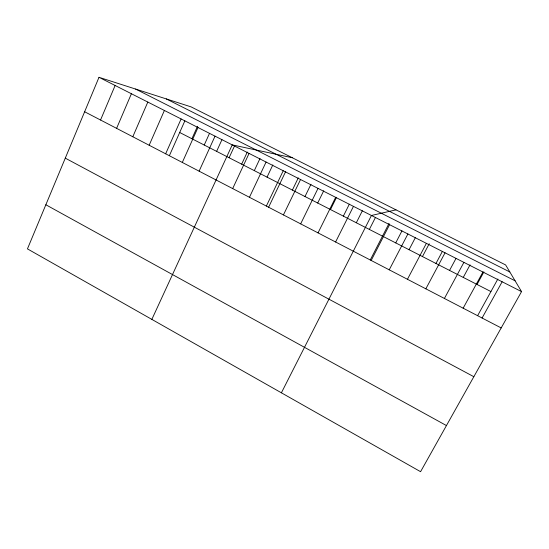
<?xml version="1.0" encoding="UTF-8"?>
<svg xmlns="http://www.w3.org/2000/svg" width="549" height="549" viewBox="0 0 549 549"><rect width="100%" height="100%" fill="white"/><g stroke="black" fill="none" stroke-linecap="round" stroke-linejoin="round"><path stroke-width="0.82" d="M98.998 77.306L27.45 248.882L420.575 471.694L521.55 291.615L505.629 264.941L191.086 106.883L98.998 77.306L521.55 291.615M100.542 120.018L115.125 85.486M116.601 128.349L131.396 93.742M132.803 136.763L147.818 102.066M149.156 145.245L164.391 110.473M165.654 153.809L181.115 118.955M169.38 155.676L184.869 120.855M191.917 138.739L197.503 126.304M182.302 162.449L197.997 127.519M204.228 145.032L209.519 133.352M199.109 171.164L215.03 136.159M216.622 151.366L221.968 139.666M151.853 319.394L232.227 144.881L292.274 157.735M229.098 157.741L234.691 145.609M241.656 164.165L247.318 152.011M232.68 188.588L249.074 153.418M254.304 170.629L260.027 158.455M249.445 197.29L266.073 162.044M267.04 177.135L272.819 164.94M266.361 206.067L283.229 170.746M268.626 207.179L285.706 171.473M292.391 190.091L298.292 177.855M283.428 214.927L300.543 179.523M305.004 196.535L310.967 184.286M300.66 223.868L318.022 188.389M317.699 203.027L323.732 190.757M318.043 232.886L335.659 197.338M330.484 209.56L336.578 197.269M343.358 216.141L349.336 204.18M335.59 241.999L353.46 206.362M356.315 222.764L362.361 210.782M281.397 392.81L371.433 215.483L396.007 209.855M369.36 229.427L375.468 217.431M370.28 259.931L389.056 223.374M371.186 260.466L389.577 224.678M395.726 242.905L401.964 230.868M389.227 269.834L407.893 233.97M409.046 249.713L415.353 237.655M407.447 279.283L426.381 243.351M422.456 256.568L429.229 243.735M435.961 263.465L442.398 251.373M425.839 288.829L445.054 252.814M449.556 270.417L455.89 258.641M444.409 298.464L463.898 262.374M463.253 277.417L470.047 264.886M463.15 308.195L482.928 272.029M477.04 284.464L483.909 271.913M477.637 315.641L497.874 278.988M482.077 318.015L502.143 281.774M166.306 98.93L509.822 271.961M135.582 89.055L515.113 280.827M179.695 132.494L490.93 291.56M84.635 111.763L501.189 327.931M65.29 158.146L473.835 376.703M45.848 204.756L446.44 425.564"/></g></svg>
